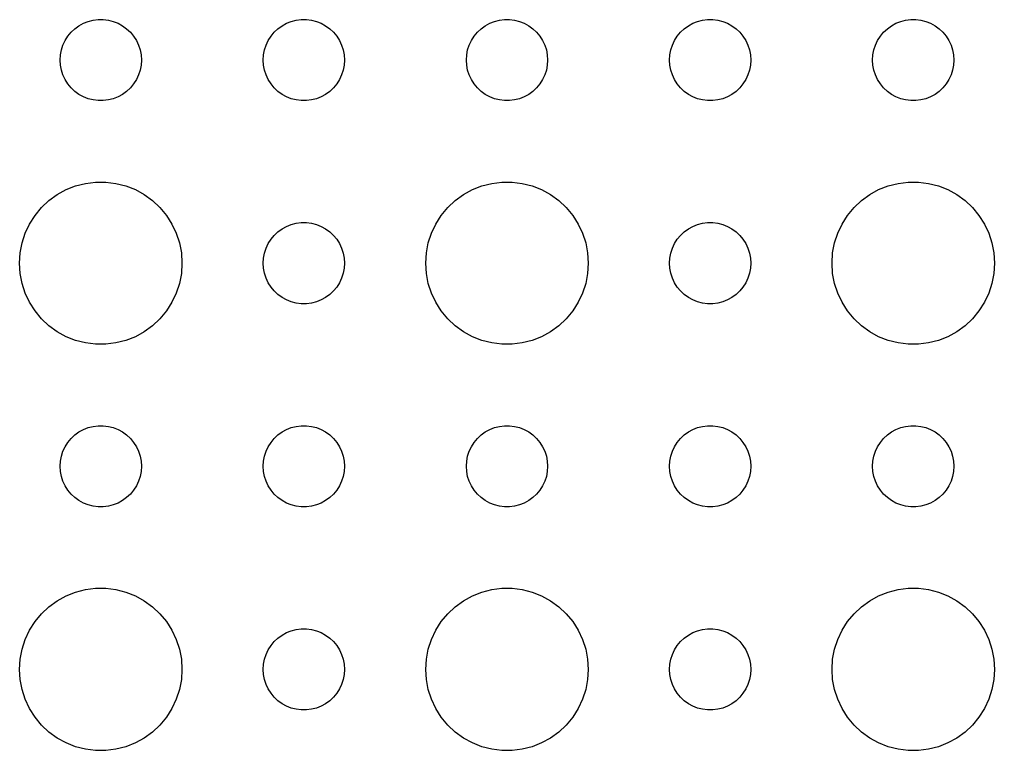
# Model space of a CAD drawing. Header units: metres. Extents: x -134 to 134, y -134 to 134.
# Drawn here: x 64.5 to 100.5, y -70.49 to -43.5 of the extents above; entities that cross this region are included whole.
import ezdxf

# ---------------------------------------------------------------- set-up
doc = ezdxf.new("R2010")
doc.units = ezdxf.units.M

msp = doc.modelspace()

# ---------------------------------------------------------------- linework, layer by layer
for p, q in [((67.0365, -43.5734), (67.2189, -43.5266)), ((67.2189, -43.5266), (67.4058, -43.503)), ((67.4058, -43.503), (67.5942, -43.503)), ((67.5942, -43.503), (67.7811, -43.5266)), ((67.7811, -43.5266), (67.9635, -43.5734)), ((74.5365, -43.5734), (74.7189, -43.5266)), ((74.7189, -43.5266), (74.9058, -43.503)), ((74.9058, -43.503), (75.0942, -43.503)), ((75.0942, -43.503), (75.2811, -43.5266)), ((75.2811, -43.5266), (75.4635, -43.5734)), ((82.0365, -43.5734), (82.2189, -43.5266)), ((82.2189, -43.5266), (82.4058, -43.503)), ((82.4058, -43.503), (82.5942, -43.503)), ((82.5942, -43.503), (82.7811, -43.5266)), ((82.7811, -43.5266), (82.9635, -43.5734)), ((89.5365, -43.5734), (89.7189, -43.5266)), ((89.7189, -43.5266), (89.9058, -43.503)), ((89.9058, -43.503), (90.0942, -43.503)), ((90.0942, -43.503), (90.2811, -43.5266)), ((90.2811, -43.5266), (90.4635, -43.5734)), ((97.0365, -43.5734), (97.2189, -43.5266)), ((97.2189, -43.5266), (97.4058, -43.503)), ((97.4058, -43.503), (97.5942, -43.503)), ((97.5942, -43.503), (97.7811, -43.5266)), ((97.7811, -43.5266), (97.9635, -43.5734)), ((66.4065, -43.9732), (66.5439, -43.8442)), ((66.5439, -43.8442), (66.6963, -43.7335)), ((66.6963, -43.7335), (66.8613, -43.6428)), ((66.8613, -43.6428), (67.0365, -43.5734)), ((67.9635, -43.5734), (68.1387, -43.6428)), ((68.1387, -43.6428), (68.3037, -43.7335)), ((68.3037, -43.7335), (68.4561, -43.8442)), ((68.4561, -43.8442), (68.5934, -43.9732)), ((73.9065, -43.9732), (74.0439, -43.8442)), ((74.0439, -43.8442), (74.1963, -43.7335)), ((74.1963, -43.7335), (74.3613, -43.6428)), ((74.3613, -43.6428), (74.5365, -43.5734)), ((75.4635, -43.5734), (75.6387, -43.6428)), ((75.6387, -43.6428), (75.8037, -43.7335)), ((75.8037, -43.7335), (75.9561, -43.8442)), ((75.9561, -43.8442), (76.0934, -43.9732)), ((81.4065, -43.9732), (81.5439, -43.8442)), ((81.5439, -43.8442), (81.6963, -43.7335)), ((81.6963, -43.7335), (81.8613, -43.6428)), ((81.8613, -43.6428), (82.0365, -43.5734)), ((82.9635, -43.5734), (83.1387, -43.6428)), ((83.1387, -43.6428), (83.3037, -43.7335)), ((83.3037, -43.7335), (83.4561, -43.8442)), ((83.4561, -43.8442), (83.5934, -43.9732)), ((88.9065, -43.9732), (89.0439, -43.8442)), ((89.0439, -43.8442), (89.1963, -43.7335)), ((89.1963, -43.7335), (89.3613, -43.6428)), ((89.3613, -43.6428), (89.5365, -43.5734)), ((90.4635, -43.5734), (90.6387, -43.6428)), ((90.6387, -43.6428), (90.8037, -43.7335)), ((90.8037, -43.7335), (90.9561, -43.8442)), ((90.9561, -43.8442), (91.0934, -43.9732)), ((96.4065, -43.9732), (96.5439, -43.8442)), ((96.5439, -43.8442), (96.6963, -43.7335)), ((96.6963, -43.7335), (96.8613, -43.6428)), ((96.8613, -43.6428), (97.0365, -43.5734)), ((97.9635, -43.5734), (98.1387, -43.6428)), ((98.1387, -43.6428), (98.3037, -43.7335)), ((98.3037, -43.7335), (98.4561, -43.8442)), ((98.4561, -43.8442), (98.5934, -43.9732)), ((66.1053, -44.4478), (66.1855, -44.2774)), ((66.1855, -44.2774), (66.2865, -44.1183)), ((66.2865, -44.1183), (66.4065, -43.9732)), ((68.5934, -43.9732), (68.7135, -44.1183)), ((68.7135, -44.1183), (68.8145, -44.2774)), ((68.8145, -44.2774), (68.8947, -44.4478)), ((73.6053, -44.4478), (73.6855, -44.2774)), ((73.6855, -44.2774), (73.7865, -44.1183)), ((73.7865, -44.1183), (73.9065, -43.9732)), ((76.0934, -43.9732), (76.2135, -44.1183)), ((76.2135, -44.1183), (76.3145, -44.2774)), ((76.3145, -44.2774), (76.3947, -44.4478)), ((81.1053, -44.4478), (81.1855, -44.2774)), ((81.1855, -44.2774), (81.2865, -44.1183)), ((81.2865, -44.1183), (81.4065, -43.9732)), ((83.5934, -43.9732), (83.7135, -44.1183)), ((83.7135, -44.1183), (83.8145, -44.2774)), ((83.8145, -44.2774), (83.8947, -44.4478)), ((88.6053, -44.4478), (88.6855, -44.2774)), ((88.6855, -44.2774), (88.7865, -44.1183)), ((88.7865, -44.1183), (88.9065, -43.9732)), ((91.0934, -43.9732), (91.2135, -44.1183)), ((91.2135, -44.1183), (91.3145, -44.2774)), ((91.3145, -44.2774), (91.3947, -44.4478)), ((96.1053, -44.4478), (96.1855, -44.2774)), ((96.1855, -44.2774), (96.2865, -44.1183)), ((96.2865, -44.1183), (96.4065, -43.9732)), ((98.5934, -43.9732), (98.7135, -44.1183)), ((98.7135, -44.1183), (98.8145, -44.2774)), ((98.8145, -44.2774), (98.8947, -44.4478)), ((66.0118, -44.812), (66.0471, -44.627)), ((66.0471, -44.627), (66.1053, -44.4478)), ((68.8947, -44.4478), (68.9529, -44.627)), ((68.9529, -44.627), (68.9882, -44.812)), ((73.5118, -44.812), (73.5471, -44.627)), ((73.5471, -44.627), (73.6053, -44.4478)), ((76.3947, -44.4478), (76.4529, -44.627)), ((76.4529, -44.627), (76.4882, -44.812)), ((81.0118, -44.812), (81.0471, -44.627)), ((81.0471, -44.627), (81.1053, -44.4478)), ((83.8947, -44.4478), (83.9529, -44.627)), ((83.9529, -44.627), (83.9882, -44.812)), ((88.5118, -44.812), (88.5471, -44.627)), ((88.5471, -44.627), (88.6053, -44.4478)), ((91.3947, -44.4478), (91.4529, -44.627)), ((91.4529, -44.627), (91.4882, -44.812)), ((96.0118, -44.812), (96.0471, -44.627)), ((96.0471, -44.627), (96.1053, -44.4478)), ((98.8947, -44.4478), (98.9529, -44.627)), ((98.9529, -44.627), (98.9882, -44.812)), ((66, -45), (66.0118, -44.812)), ((66.0118, -45.188), (66, -45)), ((68.9882, -44.812), (69, -45)), ((69, -45), (68.9882, -45.188)), ((73.5, -45), (73.5118, -44.812)), ((73.5118, -45.188), (73.5, -45)), ((76.4882, -44.812), (76.5, -45)), ((76.5, -45), (76.4882, -45.188)), ((81, -45), (81.0118, -44.812)), ((81.0118, -45.188), (81, -45)), ((83.9882, -44.812), (84, -45)), ((84, -45), (83.9882, -45.188)), ((88.5, -45), (88.5118, -44.812)), ((88.5118, -45.188), (88.5, -45)), ((91.4882, -44.812), (91.5, -45)), ((91.5, -45), (91.4882, -45.188)), ((96, -45), (96.0118, -44.812)), ((96.0118, -45.188), (96, -45)), ((98.9882, -44.812), (99, -45)), ((99, -45), (98.9882, -45.188)), ((66.0471, -45.373), (66.0118, -45.188)), ((68.9882, -45.188), (68.9529, -45.373)), ((73.5471, -45.373), (73.5118, -45.188)), ((76.4882, -45.188), (76.4529, -45.373)), ((81.0471, -45.373), (81.0118, -45.188)), ((83.9882, -45.188), (83.9529, -45.373)), ((88.5471, -45.373), (88.5118, -45.188)), ((91.4882, -45.188), (91.4529, -45.373)), ((96.0471, -45.373), (96.0118, -45.188)), ((98.9882, -45.188), (98.9529, -45.373)), ((66.1053, -45.5522), (66.0471, -45.373)), ((66.1855, -45.7226), (66.1053, -45.5522)), ((68.8947, -45.5522), (68.8145, -45.7226)), ((68.9529, -45.373), (68.8947, -45.5522)), ((73.6053, -45.5522), (73.5471, -45.373)), ((73.6855, -45.7226), (73.6053, -45.5522)), ((76.3947, -45.5522), (76.3145, -45.7226)), ((76.4529, -45.373), (76.3947, -45.5522)), ((81.1053, -45.5522), (81.0471, -45.373)), ((81.1855, -45.7226), (81.1053, -45.5522)), ((83.8947, -45.5522), (83.8145, -45.7226)), ((83.9529, -45.373), (83.8947, -45.5522)), ((88.6053, -45.5522), (88.5471, -45.373)), ((88.6855, -45.7226), (88.6053, -45.5522)), ((91.3947, -45.5522), (91.3145, -45.7226)), ((91.4529, -45.373), (91.3947, -45.5522)), ((96.1053, -45.5522), (96.0471, -45.373)), ((96.1855, -45.7226), (96.1053, -45.5522)), ((98.8947, -45.5522), (98.8145, -45.7226)), ((98.9529, -45.373), (98.8947, -45.5522)), ((66.2865, -45.8817), (66.1855, -45.7226)), ((66.4065, -46.0268), (66.2865, -45.8817)), ((66.5439, -46.1558), (66.4065, -46.0268)), ((68.5934, -46.0268), (68.4561, -46.1558)), ((68.7135, -45.8817), (68.5934, -46.0268)), ((68.8145, -45.7226), (68.7135, -45.8817)), ((73.7865, -45.8817), (73.6855, -45.7226)), ((73.9065, -46.0268), (73.7865, -45.8817)), ((74.0439, -46.1558), (73.9065, -46.0268)), ((76.0934, -46.0268), (75.9561, -46.1558)), ((76.2135, -45.8817), (76.0934, -46.0268)), ((76.3145, -45.7226), (76.2135, -45.8817)), ((81.2865, -45.8817), (81.1855, -45.7226)), ((81.4065, -46.0268), (81.2865, -45.8817)), ((81.5439, -46.1558), (81.4065, -46.0268)), ((83.5934, -46.0268), (83.4561, -46.1558)), ((83.7135, -45.8817), (83.5934, -46.0268)), ((83.8145, -45.7226), (83.7135, -45.8817)), ((88.7865, -45.8817), (88.6855, -45.7226)), ((88.9065, -46.0268), (88.7865, -45.8817)), ((89.0439, -46.1558), (88.9065, -46.0268)), ((91.0934, -46.0268), (90.9561, -46.1558)), ((91.2135, -45.8817), (91.0934, -46.0268)), ((91.3145, -45.7226), (91.2135, -45.8817)), ((96.2865, -45.8817), (96.1855, -45.7226)), ((96.4065, -46.0268), (96.2865, -45.8817)), ((96.5439, -46.1558), (96.4065, -46.0268)), ((98.5934, -46.0268), (98.4561, -46.1558)), ((98.7135, -45.8817), (98.5934, -46.0268)), ((98.8145, -45.7226), (98.7135, -45.8817)), ((66.6963, -46.2665), (66.5439, -46.1558)), ((66.8613, -46.3572), (66.6963, -46.2665)), ((67.0365, -46.4266), (66.8613, -46.3572)), ((67.2189, -46.4734), (67.0365, -46.4266)), ((67.9635, -46.4266), (67.7811, -46.4734)), ((68.1387, -46.3572), (67.9635, -46.4266)), ((68.3037, -46.2665), (68.1387, -46.3572)), ((68.4561, -46.1558), (68.3037, -46.2665)), ((74.1963, -46.2665), (74.0439, -46.1558)), ((74.3613, -46.3572), (74.1963, -46.2665)), ((74.5365, -46.4266), (74.3613, -46.3572)), ((74.7189, -46.4734), (74.5365, -46.4266)), ((75.4635, -46.4266), (75.2811, -46.4734)), ((75.6387, -46.3572), (75.4635, -46.4266)), ((75.8037, -46.2665), (75.6387, -46.3572)), ((75.9561, -46.1558), (75.8037, -46.2665)), ((81.6963, -46.2665), (81.5439, -46.1558)), ((81.8613, -46.3572), (81.6963, -46.2665)), ((82.0365, -46.4266), (81.8613, -46.3572)), ((82.2189, -46.4734), (82.0365, -46.4266)), ((82.9635, -46.4266), (82.7811, -46.4734)), ((83.1387, -46.3572), (82.9635, -46.4266)), ((83.3037, -46.2665), (83.1387, -46.3572)), ((83.4561, -46.1558), (83.3037, -46.2665)), ((89.1963, -46.2665), (89.0439, -46.1558)), ((89.3613, -46.3572), (89.1963, -46.2665)), ((89.5365, -46.4266), (89.3613, -46.3572)), ((89.7189, -46.4734), (89.5365, -46.4266)), ((90.4635, -46.4266), (90.2811, -46.4734)), ((90.6387, -46.3572), (90.4635, -46.4266)), ((90.8037, -46.2665), (90.6387, -46.3572)), ((90.9561, -46.1558), (90.8037, -46.2665)), ((96.6963, -46.2665), (96.5439, -46.1558)), ((96.8613, -46.3572), (96.6963, -46.2665)), ((97.0365, -46.4266), (96.8613, -46.3572)), ((97.2189, -46.4734), (97.0365, -46.4266)), ((97.9635, -46.4266), (97.7811, -46.4734)), ((98.1387, -46.3572), (97.9635, -46.4266)), ((98.3037, -46.2665), (98.1387, -46.3572)), ((98.4561, -46.1558), (98.3037, -46.2665)), ((67.4058, -46.497), (67.2189, -46.4734)), ((67.5942, -46.497), (67.4058, -46.497)), ((67.7811, -46.4734), (67.5942, -46.497)), ((74.9058, -46.497), (74.7189, -46.4734)), ((75.0942, -46.497), (74.9058, -46.497)), ((75.2811, -46.4734), (75.0942, -46.497)), ((82.4058, -46.497), (82.2189, -46.4734)), ((82.5942, -46.497), (82.4058, -46.497)), ((82.7811, -46.4734), (82.5942, -46.497)), ((89.9058, -46.497), (89.7189, -46.4734)), ((90.0942, -46.497), (89.9058, -46.497)), ((90.2811, -46.4734), (90.0942, -46.497)), ((97.4058, -46.497), (97.2189, -46.4734)), ((97.5942, -46.497), (97.4058, -46.497)), ((97.7811, -46.4734), (97.5942, -46.497)), ((66.2227, -49.7855), (66.573, -49.6468)), ((66.573, -49.6468), (66.9379, -49.5531)), ((66.9379, -49.5531), (67.3116, -49.5059)), ((67.3116, -49.5059), (67.6884, -49.5059)), ((67.6884, -49.5059), (68.0621, -49.5531)), ((68.0621, -49.5531), (68.427, -49.6468)), ((68.427, -49.6468), (68.7773, -49.7855)), ((81.2227, -49.7855), (81.573, -49.6468)), ((81.573, -49.6468), (81.9379, -49.5531)), ((81.9379, -49.5531), (82.3116, -49.5059)), ((82.3116, -49.5059), (82.6884, -49.5059)), ((82.6884, -49.5059), (83.0621, -49.5531)), ((83.0621, -49.5531), (83.427, -49.6468)), ((83.427, -49.6468), (83.7773, -49.7855)), ((96.2227, -49.7855), (96.573, -49.6468)), ((96.573, -49.6468), (96.9379, -49.5531)), ((96.9379, -49.5531), (97.3116, -49.5059)), ((97.3116, -49.5059), (97.6884, -49.5059)), ((97.6884, -49.5059), (98.0621, -49.5531)), ((98.0621, -49.5531), (98.427, -49.6468)), ((98.427, -49.6468), (98.7773, -49.7855)), ((65.5877, -50.1885), (65.8925, -49.967)), ((65.8925, -49.967), (66.2227, -49.7855)), ((68.7773, -49.7855), (69.1075, -49.967)), ((69.1075, -49.967), (69.4123, -50.1885)), ((80.5877, -50.1885), (80.8925, -49.967)), ((80.8925, -49.967), (81.2227, -49.7855)), ((83.7773, -49.7855), (84.1075, -49.967)), ((84.1075, -49.967), (84.4123, -50.1885)), ((95.5877, -50.1885), (95.8925, -49.967)), ((95.8925, -49.967), (96.2227, -49.7855)), ((98.7773, -49.7855), (99.1075, -49.967)), ((99.1075, -49.967), (99.4123, -50.1885)), ((65.3131, -50.4464), (65.5877, -50.1885)), ((69.4123, -50.1885), (69.6869, -50.4464)), ((80.3131, -50.4464), (80.5877, -50.1885)), ((84.4123, -50.1885), (84.6869, -50.4464)), ((95.3131, -50.4464), (95.5877, -50.1885)), ((99.4123, -50.1885), (99.6869, -50.4464)), ((64.8711, -51.0547), (65.073, -50.7366)), ((65.073, -50.7366), (65.3131, -50.4464)), ((69.6869, -50.4464), (69.927, -50.7366)), ((69.927, -50.7366), (70.1289, -51.0547)), ((79.8711, -51.0547), (80.073, -50.7366)), ((80.073, -50.7366), (80.3131, -50.4464)), ((84.6869, -50.4464), (84.927, -50.7366)), ((84.927, -50.7366), (85.1289, -51.0547)), ((94.8711, -51.0547), (95.073, -50.7366)), ((95.073, -50.7366), (95.3131, -50.4464)), ((99.6869, -50.4464), (99.927, -50.7366)), ((99.927, -50.7366), (100.129, -51.0547)), ((64.7107, -51.3956), (64.8711, -51.0547)), ((70.1289, -51.0547), (70.2893, -51.3956)), ((74.3613, -51.1428), (74.5365, -51.0734)), ((74.5365, -51.0734), (74.7189, -51.0266)), ((74.7189, -51.0266), (74.9058, -51.003)), ((74.9058, -51.003), (75.0942, -51.003)), ((75.0942, -51.003), (75.2811, -51.0266)), ((75.2811, -51.0266), (75.4635, -51.0734)), ((75.4635, -51.0734), (75.6387, -51.1428)), ((79.7107, -51.3956), (79.8711, -51.0547)), ((85.1289, -51.0547), (85.2893, -51.3956)), ((89.3613, -51.1428), (89.5365, -51.0734)), ((89.5365, -51.0734), (89.7189, -51.0266)), ((89.7189, -51.0266), (89.9058, -51.003)), ((89.9058, -51.003), (90.0942, -51.003)), ((90.0942, -51.003), (90.2811, -51.0266)), ((90.2811, -51.0266), (90.4635, -51.0734)), ((90.4635, -51.0734), (90.6387, -51.1428)), ((94.7107, -51.3956), (94.8711, -51.0547)), ((100.129, -51.0547), (100.289, -51.3956)), ((64.5943, -51.7539), (64.7107, -51.3956)), ((70.2893, -51.3956), (70.4057, -51.7539)), ((73.7865, -51.6183), (73.9065, -51.4732)), ((73.9065, -51.4732), (74.0439, -51.3442)), ((74.0439, -51.3442), (74.1963, -51.2335)), ((74.1963, -51.2335), (74.3613, -51.1428)), ((75.6387, -51.1428), (75.8037, -51.2335)), ((75.8037, -51.2335), (75.9561, -51.3442)), ((75.9561, -51.3442), (76.0934, -51.4732)), ((76.0934, -51.4732), (76.2135, -51.6183)), ((79.5943, -51.7539), (79.7107, -51.3956)), ((85.2893, -51.3956), (85.4057, -51.7539)), ((88.7865, -51.6183), (88.9065, -51.4732)), ((88.9065, -51.4732), (89.0439, -51.3442)), ((89.0439, -51.3442), (89.1963, -51.2335)), ((89.1963, -51.2335), (89.3613, -51.1428)), ((90.6387, -51.1428), (90.8037, -51.2335)), ((90.8037, -51.2335), (90.9561, -51.3442)), ((90.9561, -51.3442), (91.0934, -51.4732)), ((91.0934, -51.4732), (91.2135, -51.6183)), ((94.5943, -51.7539), (94.7107, -51.3956)), ((100.289, -51.3956), (100.406, -51.7539)), ((64.5237, -52.124), (64.5943, -51.7539)), ((70.4057, -51.7539), (70.4763, -52.124)), ((73.6053, -51.9478), (73.6855, -51.7774)), ((73.6855, -51.7774), (73.7865, -51.6183)), ((76.2135, -51.6183), (76.3145, -51.7774)), ((76.3145, -51.7774), (76.3947, -51.9478)), ((79.5237, -52.124), (79.5943, -51.7539)), ((85.4057, -51.7539), (85.4763, -52.124)), ((88.6053, -51.9478), (88.6855, -51.7774)), ((88.6855, -51.7774), (88.7865, -51.6183)), ((91.2135, -51.6183), (91.3145, -51.7774)), ((91.3145, -51.7774), (91.3947, -51.9478)), ((94.5237, -52.124), (94.5943, -51.7539)), ((100.406, -51.7539), (100.476, -52.124)), ((64.5, -52.5), (64.5237, -52.124)), ((70.4763, -52.124), (70.5, -52.5)), ((73.5118, -52.312), (73.5471, -52.127)), ((73.5471, -52.127), (73.6053, -51.9478)), ((76.3947, -51.9478), (76.4529, -52.127)), ((76.4529, -52.127), (76.4882, -52.312)), ((79.5, -52.5), (79.5237, -52.124)), ((85.4763, -52.124), (85.5, -52.5)), ((88.5118, -52.312), (88.5471, -52.127)), ((88.5471, -52.127), (88.6053, -51.9478)), ((91.3947, -51.9478), (91.4529, -52.127)), ((91.4529, -52.127), (91.4882, -52.312)), ((94.5, -52.5), (94.5237, -52.124)), ((100.476, -52.124), (100.5, -52.5)), ((64.5237, -52.876), (64.5, -52.5)), ((70.5, -52.5), (70.4763, -52.876)), ((73.5, -52.5), (73.5118, -52.312)), ((73.5118, -52.688), (73.5, -52.5)), ((76.4882, -52.312), (76.5, -52.5)), ((76.5, -52.5), (76.4882, -52.688)), ((79.5237, -52.876), (79.5, -52.5)), ((85.5, -52.5), (85.4763, -52.876)), ((88.5, -52.5), (88.5118, -52.312)), ((88.5118, -52.688), (88.5, -52.5)), ((91.4882, -52.312), (91.5, -52.5)), ((91.5, -52.5), (91.4882, -52.688)), ((94.5237, -52.876), (94.5, -52.5)), ((100.5, -52.5), (100.476, -52.876)), ((64.5943, -53.2461), (64.5237, -52.876)), ((70.4763, -52.876), (70.4057, -53.2461)), ((73.5471, -52.873), (73.5118, -52.688)), ((73.6053, -53.0522), (73.5471, -52.873)), ((76.4529, -52.873), (76.3947, -53.0522)), ((76.4882, -52.688), (76.4529, -52.873)), ((79.5943, -53.2461), (79.5237, -52.876)), ((85.4763, -52.876), (85.4057, -53.2461)), ((88.5471, -52.873), (88.5118, -52.688)), ((88.6053, -53.0522), (88.5471, -52.873)), ((91.4529, -52.873), (91.3947, -53.0522)), ((91.4882, -52.688), (91.4529, -52.873)), ((94.5943, -53.2461), (94.5237, -52.876)), ((100.476, -52.876), (100.406, -53.2461)), ((64.7107, -53.6044), (64.5943, -53.2461)), ((70.4057, -53.2461), (70.2893, -53.6044)), ((73.6855, -53.2226), (73.6053, -53.0522)), ((73.7865, -53.3817), (73.6855, -53.2226)), ((76.3145, -53.2226), (76.2135, -53.3817)), ((76.3947, -53.0522), (76.3145, -53.2226)), ((79.7107, -53.6044), (79.5943, -53.2461)), ((85.4057, -53.2461), (85.2893, -53.6044)), ((88.6855, -53.2226), (88.6053, -53.0522)), ((88.7865, -53.3817), (88.6855, -53.2226)), ((91.3145, -53.2226), (91.2135, -53.3817)), ((91.3947, -53.0522), (91.3145, -53.2226)), ((94.7107, -53.6044), (94.5943, -53.2461)), ((100.406, -53.2461), (100.289, -53.6044)), ((64.8711, -53.9453), (64.7107, -53.6044)), ((70.2893, -53.6044), (70.1289, -53.9453)), ((73.9065, -53.5268), (73.7865, -53.3817)), ((74.0439, -53.6558), (73.9065, -53.5268)), ((76.0934, -53.5268), (75.9561, -53.6558)), ((76.2135, -53.3817), (76.0934, -53.5268)), ((79.8711, -53.9453), (79.7107, -53.6044)), ((85.2893, -53.6044), (85.1289, -53.9453)), ((88.9065, -53.5268), (88.7865, -53.3817)), ((89.0439, -53.6558), (88.9065, -53.5268)), ((91.0934, -53.5268), (90.9561, -53.6558)), ((91.2135, -53.3817), (91.0934, -53.5268)), ((94.8711, -53.9453), (94.7107, -53.6044)), ((100.289, -53.6044), (100.129, -53.9453)), ((65.073, -54.2634), (64.8711, -53.9453)), ((70.1289, -53.9453), (69.927, -54.2634)), ((74.1963, -53.7665), (74.0439, -53.6558)), ((74.3613, -53.8572), (74.1963, -53.7665)), ((74.5365, -53.9266), (74.3613, -53.8572)), ((74.7189, -53.9734), (74.5365, -53.9266)), ((74.9058, -53.997), (74.7189, -53.9734)), ((75.0942, -53.997), (74.9058, -53.997)), ((75.2811, -53.9734), (75.0942, -53.997)), ((75.4635, -53.9266), (75.2811, -53.9734)), ((75.6387, -53.8572), (75.4635, -53.9266)), ((75.8037, -53.7665), (75.6387, -53.8572)), ((75.9561, -53.6558), (75.8037, -53.7665)), ((80.073, -54.2634), (79.8711, -53.9453)), ((85.1289, -53.9453), (84.927, -54.2634)), ((89.1963, -53.7665), (89.0439, -53.6558)), ((89.3613, -53.8572), (89.1963, -53.7665)), ((89.5365, -53.9266), (89.3613, -53.8572)), ((89.7189, -53.9734), (89.5365, -53.9266)), ((89.9058, -53.997), (89.7189, -53.9734)), ((90.0942, -53.997), (89.9058, -53.997)), ((90.2811, -53.9734), (90.0942, -53.997)), ((90.4635, -53.9266), (90.2811, -53.9734)), ((90.6387, -53.8572), (90.4635, -53.9266)), ((90.8037, -53.7665), (90.6387, -53.8572)), ((90.9561, -53.6558), (90.8037, -53.7665)), ((95.073, -54.2634), (94.8711, -53.9453)), ((100.129, -53.9453), (99.927, -54.2634)), ((65.3131, -54.5536), (65.073, -54.2634)), ((69.927, -54.2634), (69.6869, -54.5536)), ((80.3131, -54.5536), (80.073, -54.2634)), ((84.927, -54.2634), (84.6869, -54.5536)), ((95.3131, -54.5536), (95.073, -54.2634)), ((99.927, -54.2634), (99.6869, -54.5536)), ((65.5877, -54.8115), (65.3131, -54.5536)), ((69.6869, -54.5536), (69.4123, -54.8115)), ((80.5877, -54.8115), (80.3131, -54.5536)), ((84.6869, -54.5536), (84.4123, -54.8115)), ((95.5877, -54.8115), (95.3131, -54.5536)), ((99.6869, -54.5536), (99.4123, -54.8115)), ((65.8925, -55.033), (65.5877, -54.8115)), ((66.2227, -55.2145), (65.8925, -55.033)), ((69.1075, -55.033), (68.7773, -55.2145)), ((69.4123, -54.8115), (69.1075, -55.033)), ((80.8925, -55.033), (80.5877, -54.8115)), ((81.2227, -55.2145), (80.8925, -55.033)), ((84.1075, -55.033), (83.7773, -55.2145)), ((84.4123, -54.8115), (84.1075, -55.033)), ((95.8925, -55.033), (95.5877, -54.8115)), ((96.2227, -55.2145), (95.8925, -55.033)), ((99.1075, -55.033), (98.7773, -55.2145)), ((99.4123, -54.8115), (99.1075, -55.033)), ((66.573, -55.3532), (66.2227, -55.2145)), ((66.9379, -55.4469), (66.573, -55.3532)), ((68.427, -55.3532), (68.0621, -55.4469)), ((68.7773, -55.2145), (68.427, -55.3532)), ((81.573, -55.3532), (81.2227, -55.2145)), ((81.9379, -55.4469), (81.573, -55.3532)), ((83.427, -55.3532), (83.0621, -55.4469)), ((83.7773, -55.2145), (83.427, -55.3532)), ((96.573, -55.3532), (96.2227, -55.2145)), ((96.9379, -55.4469), (96.573, -55.3532)), ((98.427, -55.3532), (98.0621, -55.4469)), ((98.7773, -55.2145), (98.427, -55.3532)), ((67.3116, -55.4941), (66.9379, -55.4469)), ((67.6884, -55.4941), (67.3116, -55.4941)), ((68.0621, -55.4469), (67.6884, -55.4941)), ((82.3116, -55.4941), (81.9379, -55.4469)), ((82.6884, -55.4941), (82.3116, -55.4941)), ((83.0621, -55.4469), (82.6884, -55.4941)), ((97.3116, -55.4941), (96.9379, -55.4469)), ((97.6884, -55.4941), (97.3116, -55.4941)), ((98.0621, -55.4469), (97.6884, -55.4941)), ((66.6963, -58.7335), (66.8613, -58.6428)), ((66.8613, -58.6428), (67.0365, -58.5734)), ((67.0365, -58.5734), (67.2189, -58.5266)), ((67.2189, -58.5266), (67.4058, -58.503)), ((67.4058, -58.503), (67.5942, -58.503)), ((67.5942, -58.503), (67.7811, -58.5266)), ((67.7811, -58.5266), (67.9635, -58.5734)), ((67.9635, -58.5734), (68.1387, -58.6428)), ((68.1387, -58.6428), (68.3037, -58.7335)), ((74.1963, -58.7335), (74.3613, -58.6428)), ((74.3613, -58.6428), (74.5365, -58.5734)), ((74.5365, -58.5734), (74.7189, -58.5266)), ((74.7189, -58.5266), (74.9058, -58.503)), ((74.9058, -58.503), (75.0942, -58.503)), ((75.0942, -58.503), (75.2811, -58.5266)), ((75.2811, -58.5266), (75.4635, -58.5734)), ((75.4635, -58.5734), (75.6387, -58.6428)), ((75.6387, -58.6428), (75.8037, -58.7335)), ((81.6963, -58.7335), (81.8613, -58.6428)), ((81.8613, -58.6428), (82.0365, -58.5734)), ((82.0365, -58.5734), (82.2189, -58.5266)), ((82.2189, -58.5266), (82.4058, -58.503)), ((82.4058, -58.503), (82.5942, -58.503)), ((82.5942, -58.503), (82.7811, -58.5266)), ((82.7811, -58.5266), (82.9635, -58.5734)), ((82.9635, -58.5734), (83.1387, -58.6428)), ((83.1387, -58.6428), (83.3037, -58.7335)), ((89.1963, -58.7335), (89.3613, -58.6428)), ((89.3613, -58.6428), (89.5365, -58.5734)), ((89.5365, -58.5734), (89.7189, -58.5266)), ((89.7189, -58.5266), (89.9058, -58.503)), ((89.9058, -58.503), (90.0942, -58.503)), ((90.0942, -58.503), (90.2811, -58.5266)), ((90.2811, -58.5266), (90.4635, -58.5734)), ((90.4635, -58.5734), (90.6387, -58.6428)), ((90.6387, -58.6428), (90.8037, -58.7335)), ((96.6963, -58.7335), (96.8613, -58.6428)), ((96.8613, -58.6428), (97.0365, -58.5734)), ((97.0365, -58.5734), (97.2189, -58.5266)), ((97.2189, -58.5266), (97.4058, -58.503)), ((97.4058, -58.503), (97.5942, -58.503)), ((97.5942, -58.503), (97.7811, -58.5266)), ((97.7811, -58.5266), (97.9635, -58.5734)), ((97.9635, -58.5734), (98.1387, -58.6428)), ((98.1387, -58.6428), (98.3037, -58.7335)), ((66.2865, -59.1183), (66.4065, -58.9732)), ((66.4065, -58.9732), (66.5439, -58.8442)), ((66.5439, -58.8442), (66.6963, -58.7335)), ((68.3037, -58.7335), (68.4561, -58.8442)), ((68.4561, -58.8442), (68.5934, -58.9732)), ((68.5934, -58.9732), (68.7135, -59.1183)), ((73.7865, -59.1183), (73.9065, -58.9732)), ((73.9065, -58.9732), (74.0439, -58.8442)), ((74.0439, -58.8442), (74.1963, -58.7335)), ((75.8037, -58.7335), (75.9561, -58.8442)), ((75.9561, -58.8442), (76.0934, -58.9732)), ((76.0934, -58.9732), (76.2135, -59.1183)), ((81.2865, -59.1183), (81.4065, -58.9732)), ((81.4065, -58.9732), (81.5439, -58.8442)), ((81.5439, -58.8442), (81.6963, -58.7335)), ((83.3037, -58.7335), (83.4561, -58.8442)), ((83.4561, -58.8442), (83.5934, -58.9732)), ((83.5934, -58.9732), (83.7135, -59.1183)), ((88.7865, -59.1183), (88.9065, -58.9732)), ((88.9065, -58.9732), (89.0439, -58.8442)), ((89.0439, -58.8442), (89.1963, -58.7335)), ((90.8037, -58.7335), (90.9561, -58.8442)), ((90.9561, -58.8442), (91.0934, -58.9732)), ((91.0934, -58.9732), (91.2135, -59.1183)), ((96.2865, -59.1183), (96.4065, -58.9732)), ((96.4065, -58.9732), (96.5439, -58.8442)), ((96.5439, -58.8442), (96.6963, -58.7335)), ((98.3037, -58.7335), (98.4561, -58.8442)), ((98.4561, -58.8442), (98.5934, -58.9732)), ((98.5934, -58.9732), (98.7135, -59.1183)), ((66.1053, -59.4478), (66.1855, -59.2774)), ((66.1855, -59.2774), (66.2865, -59.1183)), ((68.7135, -59.1183), (68.8145, -59.2774)), ((68.8145, -59.2774), (68.8947, -59.4478)), ((73.6053, -59.4478), (73.6855, -59.2774)), ((73.6855, -59.2774), (73.7865, -59.1183)), ((76.2135, -59.1183), (76.3145, -59.2774)), ((76.3145, -59.2774), (76.3947, -59.4478)), ((81.1053, -59.4478), (81.1855, -59.2774)), ((81.1855, -59.2774), (81.2865, -59.1183)), ((83.7135, -59.1183), (83.8145, -59.2774)), ((83.8145, -59.2774), (83.8947, -59.4478)), ((88.6053, -59.4478), (88.6855, -59.2774)), ((88.6855, -59.2774), (88.7865, -59.1183)), ((91.2135, -59.1183), (91.3145, -59.2774)), ((91.3145, -59.2774), (91.3947, -59.4478)), ((96.1053, -59.4478), (96.1855, -59.2774)), ((96.1855, -59.2774), (96.2865, -59.1183)), ((98.7135, -59.1183), (98.8145, -59.2774)), ((98.8145, -59.2774), (98.8947, -59.4478)), ((66.0118, -59.812), (66.0471, -59.627)), ((66.0471, -59.627), (66.1053, -59.4478)), ((68.8947, -59.4478), (68.9529, -59.627)), ((68.9529, -59.627), (68.9882, -59.812)), ((73.5118, -59.812), (73.5471, -59.627)), ((73.5471, -59.627), (73.6053, -59.4478)), ((76.3947, -59.4478), (76.4529, -59.627)), ((76.4529, -59.627), (76.4882, -59.812)), ((81.0118, -59.812), (81.0471, -59.627)), ((81.0471, -59.627), (81.1053, -59.4478)), ((83.8947, -59.4478), (83.9529, -59.627)), ((83.9529, -59.627), (83.9882, -59.812)), ((88.5118, -59.812), (88.5471, -59.627)), ((88.5471, -59.627), (88.6053, -59.4478)), ((91.3947, -59.4478), (91.4529, -59.627)), ((91.4529, -59.627), (91.4882, -59.812)), ((96.0118, -59.812), (96.0471, -59.627)), ((96.0471, -59.627), (96.1053, -59.4478)), ((98.8947, -59.4478), (98.9529, -59.627)), ((98.9529, -59.627), (98.9882, -59.812)), ((66, -60), (66.0118, -59.812)), ((66.0118, -60.188), (66, -60)), ((68.9882, -59.812), (69, -60)), ((69, -60), (68.9882, -60.188)), ((73.5, -60), (73.5118, -59.812)), ((73.5118, -60.188), (73.5, -60)), ((76.4882, -59.812), (76.5, -60)), ((76.5, -60), (76.4882, -60.188)), ((81, -60), (81.0118, -59.812)), ((81.0118, -60.188), (81, -60)), ((83.9882, -59.812), (84, -60)), ((84, -60), (83.9882, -60.188)), ((88.5, -60), (88.5118, -59.812)), ((88.5118, -60.188), (88.5, -60)), ((91.4882, -59.812), (91.5, -60)), ((91.5, -60), (91.4882, -60.188)), ((96, -60), (96.0118, -59.812)), ((96.0118, -60.188), (96, -60)), ((98.9882, -59.812), (99, -60)), ((99, -60), (98.9882, -60.188)), ((66.0471, -60.373), (66.0118, -60.188)), ((66.1053, -60.5522), (66.0471, -60.373)), ((68.9529, -60.373), (68.8947, -60.5522)), ((68.9882, -60.188), (68.9529, -60.373)), ((73.5471, -60.373), (73.5118, -60.188)), ((73.6053, -60.5522), (73.5471, -60.373)), ((76.4529, -60.373), (76.3947, -60.5522)), ((76.4882, -60.188), (76.4529, -60.373)), ((81.0471, -60.373), (81.0118, -60.188)), ((81.1053, -60.5522), (81.0471, -60.373)), ((83.9529, -60.373), (83.8947, -60.5522)), ((83.9882, -60.188), (83.9529, -60.373)), ((88.5471, -60.373), (88.5118, -60.188)), ((88.6053, -60.5522), (88.5471, -60.373)), ((91.4529, -60.373), (91.3947, -60.5522)), ((91.4882, -60.188), (91.4529, -60.373)), ((96.0471, -60.373), (96.0118, -60.188)), ((96.1053, -60.5522), (96.0471, -60.373)), ((98.9529, -60.373), (98.8947, -60.5522)), ((98.9882, -60.188), (98.9529, -60.373)), ((66.1855, -60.7226), (66.1053, -60.5522)), ((66.2865, -60.8817), (66.1855, -60.7226)), ((68.8145, -60.7226), (68.7135, -60.8817)), ((68.8947, -60.5522), (68.8145, -60.7226)), ((73.6855, -60.7226), (73.6053, -60.5522)), ((73.7865, -60.8817), (73.6855, -60.7226)), ((76.3145, -60.7226), (76.2135, -60.8817)), ((76.3947, -60.5522), (76.3145, -60.7226)), ((81.1855, -60.7226), (81.1053, -60.5522)), ((81.2865, -60.8817), (81.1855, -60.7226)), ((83.8145, -60.7226), (83.7135, -60.8817)), ((83.8947, -60.5522), (83.8145, -60.7226)), ((88.6855, -60.7226), (88.6053, -60.5522)), ((88.7865, -60.8817), (88.6855, -60.7226)), ((91.3145, -60.7226), (91.2135, -60.8817)), ((91.3947, -60.5522), (91.3145, -60.7226)), ((96.1855, -60.7226), (96.1053, -60.5522)), ((96.2865, -60.8817), (96.1855, -60.7226)), ((98.8145, -60.7226), (98.7135, -60.8817)), ((98.8947, -60.5522), (98.8145, -60.7226)), ((66.4065, -61.0268), (66.2865, -60.8817)), ((66.5439, -61.1558), (66.4065, -61.0268)), ((66.6963, -61.2665), (66.5439, -61.1558)), ((68.4561, -61.1558), (68.3037, -61.2665)), ((68.5934, -61.0268), (68.4561, -61.1558)), ((68.7135, -60.8817), (68.5934, -61.0268)), ((73.9065, -61.0268), (73.7865, -60.8817)), ((74.0439, -61.1558), (73.9065, -61.0268)), ((74.1963, -61.2665), (74.0439, -61.1558)), ((75.9561, -61.1558), (75.8037, -61.2665)), ((76.0934, -61.0268), (75.9561, -61.1558)), ((76.2135, -60.8817), (76.0934, -61.0268)), ((81.4065, -61.0268), (81.2865, -60.8817)), ((81.5439, -61.1558), (81.4065, -61.0268)), ((81.6963, -61.2665), (81.5439, -61.1558)), ((83.4561, -61.1558), (83.3037, -61.2665)), ((83.5934, -61.0268), (83.4561, -61.1558)), ((83.7135, -60.8817), (83.5934, -61.0268)), ((88.9065, -61.0268), (88.7865, -60.8817)), ((89.0439, -61.1558), (88.9065, -61.0268)), ((89.1963, -61.2665), (89.0439, -61.1558)), ((90.9561, -61.1558), (90.8037, -61.2665)), ((91.0934, -61.0268), (90.9561, -61.1558)), ((91.2135, -60.8817), (91.0934, -61.0268)), ((96.4065, -61.0268), (96.2865, -60.8817)), ((96.5439, -61.1558), (96.4065, -61.0268)), ((96.6963, -61.2665), (96.5439, -61.1558)), ((98.4561, -61.1558), (98.3037, -61.2665)), ((98.5934, -61.0268), (98.4561, -61.1558)), ((98.7135, -60.8817), (98.5934, -61.0268)), ((66.8613, -61.3572), (66.6963, -61.2665)), ((67.0365, -61.4266), (66.8613, -61.3572)), ((67.2189, -61.4734), (67.0365, -61.4266)), ((67.4058, -61.497), (67.2189, -61.4734)), ((67.5942, -61.497), (67.4058, -61.497)), ((67.7811, -61.4734), (67.5942, -61.497)), ((67.9635, -61.4266), (67.7811, -61.4734)), ((68.1387, -61.3572), (67.9635, -61.4266)), ((68.3037, -61.2665), (68.1387, -61.3572)), ((74.3613, -61.3572), (74.1963, -61.2665)), ((74.5365, -61.4266), (74.3613, -61.3572)), ((74.7189, -61.4734), (74.5365, -61.4266)), ((74.9058, -61.497), (74.7189, -61.4734)), ((75.0942, -61.497), (74.9058, -61.497)), ((75.2811, -61.4734), (75.0942, -61.497)), ((75.4635, -61.4266), (75.2811, -61.4734)), ((75.6387, -61.3572), (75.4635, -61.4266)), ((75.8037, -61.2665), (75.6387, -61.3572)), ((81.8613, -61.3572), (81.6963, -61.2665)), ((82.0365, -61.4266), (81.8613, -61.3572)), ((82.2189, -61.4734), (82.0365, -61.4266)), ((82.4058, -61.497), (82.2189, -61.4734)), ((82.5942, -61.497), (82.4058, -61.497)), ((82.7811, -61.4734), (82.5942, -61.497)), ((82.9635, -61.4266), (82.7811, -61.4734)), ((83.1387, -61.3572), (82.9635, -61.4266)), ((83.3037, -61.2665), (83.1387, -61.3572)), ((89.3613, -61.3572), (89.1963, -61.2665)), ((89.5365, -61.4266), (89.3613, -61.3572)), ((89.7189, -61.4734), (89.5365, -61.4266)), ((89.9058, -61.497), (89.7189, -61.4734)), ((90.0942, -61.497), (89.9058, -61.497)), ((90.2811, -61.4734), (90.0942, -61.497)), ((90.4635, -61.4266), (90.2811, -61.4734)), ((90.6387, -61.3572), (90.4635, -61.4266)), ((90.8037, -61.2665), (90.6387, -61.3572)), ((96.8613, -61.3572), (96.6963, -61.2665)), ((97.0365, -61.4266), (96.8613, -61.3572)), ((97.2189, -61.4734), (97.0365, -61.4266)), ((97.4058, -61.497), (97.2189, -61.4734)), ((97.5942, -61.497), (97.4058, -61.497)), ((97.7811, -61.4734), (97.5942, -61.497)), ((97.9635, -61.4266), (97.7811, -61.4734)), ((98.1387, -61.3572), (97.9635, -61.4266)), ((98.3037, -61.2665), (98.1387, -61.3572)), ((65.8925, -64.967), (66.2227, -64.7855)), ((66.2227, -64.7855), (66.573, -64.6468)), ((66.573, -64.6468), (66.9379, -64.5531)), ((66.9379, -64.5531), (67.3116, -64.5059)), ((67.3116, -64.5059), (67.6884, -64.5059)), ((67.6884, -64.5059), (68.0621, -64.5531)), ((68.0621, -64.5531), (68.427, -64.6468)), ((68.427, -64.6468), (68.7773, -64.7855)), ((68.7773, -64.7855), (69.1075, -64.967)), ((80.8925, -64.967), (81.2227, -64.7855)), ((81.2227, -64.7855), (81.573, -64.6468)), ((81.573, -64.6468), (81.9379, -64.5531)), ((81.9379, -64.5531), (82.3116, -64.5059)), ((82.3116, -64.5059), (82.6884, -64.5059)), ((82.6884, -64.5059), (83.0621, -64.5531)), ((83.0621, -64.5531), (83.427, -64.6468)), ((83.427, -64.6468), (83.7773, -64.7855)), ((83.7773, -64.7855), (84.1075, -64.967)), ((95.8925, -64.967), (96.2227, -64.7855)), ((96.2227, -64.7855), (96.573, -64.6468)), ((96.573, -64.6468), (96.9379, -64.5531)), ((96.9379, -64.5531), (97.3116, -64.5059)), ((97.3116, -64.5059), (97.6884, -64.5059)), ((97.6884, -64.5059), (98.0621, -64.5531)), ((98.0621, -64.5531), (98.427, -64.6468)), ((98.427, -64.6468), (98.7773, -64.7855)), ((98.7773, -64.7855), (99.1075, -64.967)), ((65.5877, -65.1885), (65.8925, -64.967)), ((69.1075, -64.967), (69.4123, -65.1885)), ((80.5877, -65.1885), (80.8925, -64.967)), ((84.1075, -64.967), (84.4123, -65.1885)), ((95.5877, -65.1885), (95.8925, -64.967)), ((99.1075, -64.967), (99.4123, -65.1885)), ((65.073, -65.7366), (65.3131, -65.4464)), ((65.3131, -65.4464), (65.5877, -65.1885)), ((69.4123, -65.1885), (69.6869, -65.4464)), ((69.6869, -65.4464), (69.927, -65.7366)), ((80.073, -65.7366), (80.3131, -65.4464)), ((80.3131, -65.4464), (80.5877, -65.1885)), ((84.4123, -65.1885), (84.6869, -65.4464)), ((84.6869, -65.4464), (84.927, -65.7366)), ((95.073, -65.7366), (95.3131, -65.4464)), ((95.3131, -65.4464), (95.5877, -65.1885)), ((99.4123, -65.1885), (99.6869, -65.4464)), ((99.6869, -65.4464), (99.927, -65.7366)), ((64.8711, -66.0547), (65.073, -65.7366)), ((69.927, -65.7366), (70.1289, -66.0547)), ((79.8711, -66.0547), (80.073, -65.7366)), ((84.927, -65.7366), (85.1289, -66.0547)), ((94.8711, -66.0547), (95.073, -65.7366)), ((99.927, -65.7366), (100.129, -66.0547)), ((64.7107, -66.3956), (64.8711, -66.0547)), ((70.1289, -66.0547), (70.2893, -66.3956)), ((74.0439, -66.3442), (74.1963, -66.2335)), ((74.1963, -66.2335), (74.3613, -66.1428)), ((74.3613, -66.1428), (74.5365, -66.0734)), ((74.5365, -66.0734), (74.7189, -66.0266)), ((74.7189, -66.0266), (74.9058, -66.003)), ((74.9058, -66.003), (75.0942, -66.003)), ((75.0942, -66.003), (75.2811, -66.0266)), ((75.2811, -66.0266), (75.4635, -66.0734)), ((75.4635, -66.0734), (75.6387, -66.1428)), ((75.6387, -66.1428), (75.8037, -66.2335)), ((75.8037, -66.2335), (75.9561, -66.3442)), ((79.7107, -66.3956), (79.8711, -66.0547)), ((85.1289, -66.0547), (85.2893, -66.3956)), ((89.0439, -66.3442), (89.1963, -66.2335)), ((89.1963, -66.2335), (89.3613, -66.1428)), ((89.3613, -66.1428), (89.5365, -66.0734)), ((89.5365, -66.0734), (89.7189, -66.0266)), ((89.7189, -66.0266), (89.9058, -66.003)), ((89.9058, -66.003), (90.0942, -66.003)), ((90.0942, -66.003), (90.2811, -66.0266)), ((90.2811, -66.0266), (90.4635, -66.0734)), ((90.4635, -66.0734), (90.6387, -66.1428)), ((90.6387, -66.1428), (90.8037, -66.2335)), ((90.8037, -66.2335), (90.9561, -66.3442)), ((94.7107, -66.3956), (94.8711, -66.0547)), ((100.129, -66.0547), (100.289, -66.3956)), ((64.5943, -66.7539), (64.7107, -66.3956)), ((70.2893, -66.3956), (70.4057, -66.7539)), ((73.7865, -66.6183), (73.9065, -66.4732)), ((73.9065, -66.4732), (74.0439, -66.3442)), ((75.9561, -66.3442), (76.0934, -66.4732)), ((76.0934, -66.4732), (76.2135, -66.6183)), ((79.5943, -66.7539), (79.7107, -66.3956)), ((85.2893, -66.3956), (85.4057, -66.7539)), ((88.7865, -66.6183), (88.9065, -66.4732)), ((88.9065, -66.4732), (89.0439, -66.3442)), ((90.9561, -66.3442), (91.0934, -66.4732)), ((91.0934, -66.4732), (91.2135, -66.6183)), ((94.5943, -66.7539), (94.7107, -66.3956)), ((100.289, -66.3956), (100.406, -66.7539)), ((64.5237, -67.124), (64.5943, -66.7539)), ((70.4057, -66.7539), (70.4763, -67.124)), ((73.5471, -67.127), (73.6053, -66.9478)), ((73.6053, -66.9478), (73.6855, -66.7774)), ((73.6855, -66.7774), (73.7865, -66.6183)), ((76.2135, -66.6183), (76.3145, -66.7774)), ((76.3145, -66.7774), (76.3947, -66.9478)), ((76.3947, -66.9478), (76.4529, -67.127)), ((79.5237, -67.124), (79.5943, -66.7539)), ((85.4057, -66.7539), (85.4763, -67.124)), ((88.5471, -67.127), (88.6053, -66.9478)), ((88.6053, -66.9478), (88.6855, -66.7774)), ((88.6855, -66.7774), (88.7865, -66.6183)), ((91.2135, -66.6183), (91.3145, -66.7774)), ((91.3145, -66.7774), (91.3947, -66.9478)), ((91.3947, -66.9478), (91.4529, -67.127)), ((94.5237, -67.124), (94.5943, -66.7539)), ((100.406, -66.7539), (100.476, -67.124)), ((64.5, -67.5), (64.5237, -67.124)), ((70.4763, -67.124), (70.5, -67.5)), ((73.5, -67.5), (73.5118, -67.312)), ((73.5118, -67.312), (73.5471, -67.127)), ((76.4529, -67.127), (76.4882, -67.312)), ((76.4882, -67.312), (76.5, -67.5)), ((79.5, -67.5), (79.5237, -67.124)), ((85.4763, -67.124), (85.5, -67.5)), ((88.5, -67.5), (88.5118, -67.312)), ((88.5118, -67.312), (88.5471, -67.127)), ((91.4529, -67.127), (91.4882, -67.312)), ((91.4882, -67.312), (91.5, -67.5)), ((94.5, -67.5), (94.5237, -67.124)), ((100.476, -67.124), (100.5, -67.5)), ((64.5237, -67.876), (64.5, -67.5)), ((70.5, -67.5), (70.4763, -67.876)), ((73.5118, -67.688), (73.5, -67.5)), ((76.5, -67.5), (76.4882, -67.688)), ((79.5237, -67.876), (79.5, -67.5)), ((85.5, -67.5), (85.4763, -67.876)), ((88.5118, -67.688), (88.5, -67.5)), ((91.5, -67.5), (91.4882, -67.688)), ((94.5237, -67.876), (94.5, -67.5)), ((100.5, -67.5), (100.476, -67.876)), ((64.5943, -68.2461), (64.5237, -67.876)), ((70.4763, -67.876), (70.4057, -68.2461)), ((73.5471, -67.873), (73.5118, -67.688)), ((73.6053, -68.0522), (73.5471, -67.873)), ((76.4529, -67.873), (76.3947, -68.0522)), ((76.4882, -67.688), (76.4529, -67.873)), ((79.5943, -68.2461), (79.5237, -67.876)), ((85.4763, -67.876), (85.4057, -68.2461)), ((88.5471, -67.873), (88.5118, -67.688)), ((88.6053, -68.0522), (88.5471, -67.873)), ((91.4529, -67.873), (91.3947, -68.0522)), ((91.4882, -67.688), (91.4529, -67.873)), ((94.5943, -68.2461), (94.5237, -67.876)), ((100.476, -67.876), (100.406, -68.2461)), ((64.7107, -68.6044), (64.5943, -68.2461)), ((70.4057, -68.2461), (70.2893, -68.6044)), ((73.6855, -68.2226), (73.6053, -68.0522)), ((73.7865, -68.3817), (73.6855, -68.2226)), ((73.9065, -68.5268), (73.7865, -68.3817)), ((76.2135, -68.3817), (76.0934, -68.5268)), ((76.3145, -68.2226), (76.2135, -68.3817)), ((76.3947, -68.0522), (76.3145, -68.2226)), ((79.7107, -68.6044), (79.5943, -68.2461)), ((85.4057, -68.2461), (85.2893, -68.6044)), ((88.6855, -68.2226), (88.6053, -68.0522)), ((88.7865, -68.3817), (88.6855, -68.2226)), ((88.9065, -68.5268), (88.7865, -68.3817)), ((91.2135, -68.3817), (91.0934, -68.5268)), ((91.3145, -68.2226), (91.2135, -68.3817)), ((91.3947, -68.0522), (91.3145, -68.2226)), ((94.7107, -68.6044), (94.5943, -68.2461)), ((100.406, -68.2461), (100.289, -68.6044)), ((64.8711, -68.9453), (64.7107, -68.6044)), ((70.2893, -68.6044), (70.1289, -68.9453)), ((74.0439, -68.6558), (73.9065, -68.5268)), ((74.1963, -68.7665), (74.0439, -68.6558)), ((75.9561, -68.6558), (75.8037, -68.7665)), ((76.0934, -68.5268), (75.9561, -68.6558)), ((79.8711, -68.9453), (79.7107, -68.6044)), ((85.2893, -68.6044), (85.1289, -68.9453)), ((89.0439, -68.6558), (88.9065, -68.5268)), ((89.1963, -68.7665), (89.0439, -68.6558)), ((90.9561, -68.6558), (90.8037, -68.7665)), ((91.0934, -68.5268), (90.9561, -68.6558)), ((94.8711, -68.9453), (94.7107, -68.6044)), ((100.289, -68.6044), (100.129, -68.9453)), ((65.073, -69.2634), (64.8711, -68.9453)), ((70.1289, -68.9453), (69.927, -69.2634)), ((74.3613, -68.8572), (74.1963, -68.7665)), ((74.5365, -68.9266), (74.3613, -68.8572)), ((74.7189, -68.9734), (74.5365, -68.9266)), ((74.9058, -68.997), (74.7189, -68.9734)), ((75.0942, -68.997), (74.9058, -68.997)), ((75.2811, -68.9734), (75.0942, -68.997)), ((75.4635, -68.9266), (75.2811, -68.9734)), ((75.6387, -68.8572), (75.4635, -68.9266)), ((75.8037, -68.7665), (75.6387, -68.8572)), ((80.073, -69.2634), (79.8711, -68.9453)), ((85.1289, -68.9453), (84.927, -69.2634)), ((89.3613, -68.8572), (89.1963, -68.7665)), ((89.5365, -68.9266), (89.3613, -68.8572)), ((89.7189, -68.9734), (89.5365, -68.9266)), ((89.9058, -68.997), (89.7189, -68.9734)), ((90.0942, -68.997), (89.9058, -68.997)), ((90.2811, -68.9734), (90.0942, -68.997)), ((90.4635, -68.9266), (90.2811, -68.9734)), ((90.6387, -68.8572), (90.4635, -68.9266)), ((90.8037, -68.7665), (90.6387, -68.8572)), ((95.073, -69.2634), (94.8711, -68.9453)), ((100.129, -68.9453), (99.927, -69.2634)), ((65.3131, -69.5536), (65.073, -69.2634)), ((69.927, -69.2634), (69.6869, -69.5536)), ((80.3131, -69.5536), (80.073, -69.2634)), ((84.927, -69.2634), (84.6869, -69.5536)), ((95.3131, -69.5536), (95.073, -69.2634)), ((99.927, -69.2634), (99.6869, -69.5536)), ((65.5877, -69.8115), (65.3131, -69.5536)), ((65.8925, -70.033), (65.5877, -69.8115)), ((69.4123, -69.8115), (69.1075, -70.033)), ((69.6869, -69.5536), (69.4123, -69.8115)), ((80.5877, -69.8115), (80.3131, -69.5536)), ((80.8925, -70.033), (80.5877, -69.8115)), ((84.4123, -69.8115), (84.1075, -70.033)), ((84.6869, -69.5536), (84.4123, -69.8115)), ((95.5877, -69.8115), (95.3131, -69.5536)), ((95.8925, -70.033), (95.5877, -69.8115)), ((99.4123, -69.8115), (99.1075, -70.033)), ((99.6869, -69.5536), (99.4123, -69.8115)), ((66.2227, -70.2145), (65.8925, -70.033)), ((69.1075, -70.033), (68.7773, -70.2145)), ((81.2227, -70.2145), (80.8925, -70.033)), ((84.1075, -70.033), (83.7773, -70.2145)), ((96.2227, -70.2145), (95.8925, -70.033)), ((99.1075, -70.033), (98.7773, -70.2145)), ((66.573, -70.3532), (66.2227, -70.2145)), ((66.9379, -70.4469), (66.573, -70.3532)), ((67.3116, -70.4941), (66.9379, -70.4469)), ((67.6884, -70.4941), (67.3116, -70.4941)), ((68.0621, -70.4469), (67.6884, -70.4941)), ((68.427, -70.3532), (68.0621, -70.4469)), ((68.7773, -70.2145), (68.427, -70.3532)), ((81.573, -70.3532), (81.2227, -70.2145)), ((81.9379, -70.4469), (81.573, -70.3532)), ((82.3116, -70.4941), (81.9379, -70.4469)), ((82.6884, -70.4941), (82.3116, -70.4941)), ((83.0621, -70.4469), (82.6884, -70.4941)), ((83.427, -70.3532), (83.0621, -70.4469)), ((83.7773, -70.2145), (83.427, -70.3532)), ((96.573, -70.3532), (96.2227, -70.2145)), ((96.9379, -70.4469), (96.573, -70.3532)), ((97.3116, -70.4941), (96.9379, -70.4469)), ((97.6884, -70.4941), (97.3116, -70.4941)), ((98.0621, -70.4469), (97.6884, -70.4941)), ((98.427, -70.3532), (98.0621, -70.4469)), ((98.7773, -70.2145), (98.427, -70.3532))]:
    msp.add_line(p, q)

doc.saveas('drawing.dxf')
